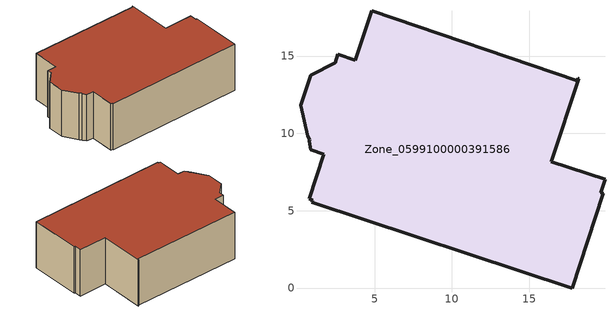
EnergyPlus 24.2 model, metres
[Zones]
Zone_0599100000391586
 floor ground (C_G): 18.2,13.53 16.43,8.17 19.9,7.02 19.64,6.18 19.8,6.13 17.77,0 0.96,5.56 1,5.69 0.78,5.76 1.73,8.66 0.89,8.95 0.76,9.48 0.8,9.59 0.68,9.82 0.21,11.81 0.86,13.76 2.45,14.56 2.62,15.1 3.76,14.72 4.82,17.92 18.1,13.42 18.14,13.55 z0
 wall outside (C_F): 3.76,14.72 2.62,15.1 2.45,14.56 0.86,13.76 0.21,11.81 0.68,9.82 0.8,9.59 0.76,9.48 0.89,8.95 1.73,8.66 0.78,5.76 1,5.69 0.96,5.56 17.77,0 19.8,6.13 19.64,6.18 19.9,7.02 16.43,8.17 18.2,13.53 18.14,13.55 18.1,13.42 4.82,17.92 3.76,14.72 z0:6.28
 roof outside (C_R): 16.43,8.17 18.2,13.53 18.14,13.55 18.1,13.42 4.82,17.92 3.76,14.72 2.62,15.1 2.45,14.56 0.86,13.76 0.21,11.81 0.68,9.82 0.8,9.59 0.76,9.48 0.89,8.95 1.73,8.66 0.78,5.76 1,5.69 0.96,5.56 17.77,0 19.8,6.13 19.64,6.18 19.9,7.02 z6.28
[BUILDING]
Pand.0599100000391586: North Axis=0; Terrain=City; Loads Convergence Tolerance Value=0.04; Temperature Convergence Tolerance Value=0.4; Solar Distribution=FullExterior; Maximum Number of Warmup Days=25; Minimum Number of Warmup Days=1
[Site:Location]
Rotterdam.The.Hague.AP_ZH_NLD Design_Conditions: Latitude=51.96; Longitude=4.45; Time Zone=1; Elevation=-4.5
[SITE:GROUNDTEMPERATURE:BUILDINGSURFACE]
18, 18, 18, 18, 18, 18, 18, 18, 18, 18, 18, 18
[MATERIAL] Thermal Absorptance=0.9; Solar Absorptance=0.7; Visible Absorptance=0.7
Name | Roughness | Thickness | Conductivity | Density | Specific Heat
G.D.1992-2005 | MediumSmooth | 0.15 | 0.06 | 540 | 1210
F.D.1992-2005 | Rough | 0.3 | 0.12 | 1920 | 840
R.D.1992-2005 | MediumRough | 0.2 | 0.08 | 1500 | 1000
[CONSTRUCTION]
C_G: G.D.1992-2005
C_F: F.D.1992-2005
C_R: R.D.1992-2005
[ZONE]
Zone_0599100000391586: Type=1; Multiplier=1; Ceiling Height=Autocalculate; Volume=Autocalculate; Floor Area=autocalculate; Part of Total Floor Area=Yes
[ZONEINFILTRATION:DESIGNFLOWRATE]
Infil_Zone_0599100000391586: Zone or ZoneList or Space or SpaceList=Zone_0599100000391586; Schedule=AlwaysOn; Design Flow Rate Calculation Method=Flow/Area; Flow Rate per Floor Area=0.0021; Constant Term Coefficient=1; Temperature Term Coefficient=0; Velocity Term Coefficient=0; Velocity Squared Term Coefficient=0
[HVACTEMPLATE:ZONE:IDEALLOADSAIRSYSTEM]
Zone_0599100000391586: Maximum Heating Supply Air Temperature=50; Minimum Cooling Supply Air Temperature=13; Maximum Heating Supply Air Humidity Ratio=0.0156; Minimum Cooling Supply Air Humidity Ratio=0.0077; Heating Limit=NoLimit; Cooling Limit=NoLimit; Dehumidification Control Type=ConstantSensibleHeatRatio; Cooling Sensible Heat Ratio=0.7; Dehumidification Setpoint=60; Humidification Control Type=None; Humidification Setpoint=30; Outdoor Air Method=None; Outdoor Air Flow Rate per Person=0.00944; Outdoor Air Flow Rate per Zone Floor Area=0; Outdoor Air Flow Rate per Zone=0; Demand Controlled Ventilation Type=None; Outdoor Air Economizer Type=NoEconomizer; Heat Recovery Type=None; Sensible Heat Recovery Effectiveness=0.7; Latent Heat Recovery Effectiveness=0.65
[ZONECONTROL:THERMOSTAT]
ThermostatControl_Zone_0599100000391586: Zone or ZoneList=Zone_0599100000391586; Control Type Schedule=DualSetpointControlType; Control 1=Thermostat_Zone_0599100000391586; Temperature Difference Between Cutout And Setpoint=0
[THERMOSTATSETPOINT:DUALSETPOINT]
Thermostat_Zone_0599100000391586: Heating Setpoint Temperature Schedule=HeatingSetpoint_Zone_0599100000391586; Cooling Setpoint Temperature Schedule=CoolingSetpoint_Zone_0599100000391586
[SCHEDULE:COMPACT]
HeatingSetpoint_Zone_0599100000391586: Through: 12/31, For: AllDays, Until: 24:00, 21
CoolingSetpoint_Zone_0599100000391586: Through: 12/31, For: AllDays, Until: 24:00, 24
DualSetpointControlType: Through: 12/31, For: AllDays, Until: 24:00, 4
AlwaysOn: Through: 12/31, For: AllDays, Until: 24:00, 1
